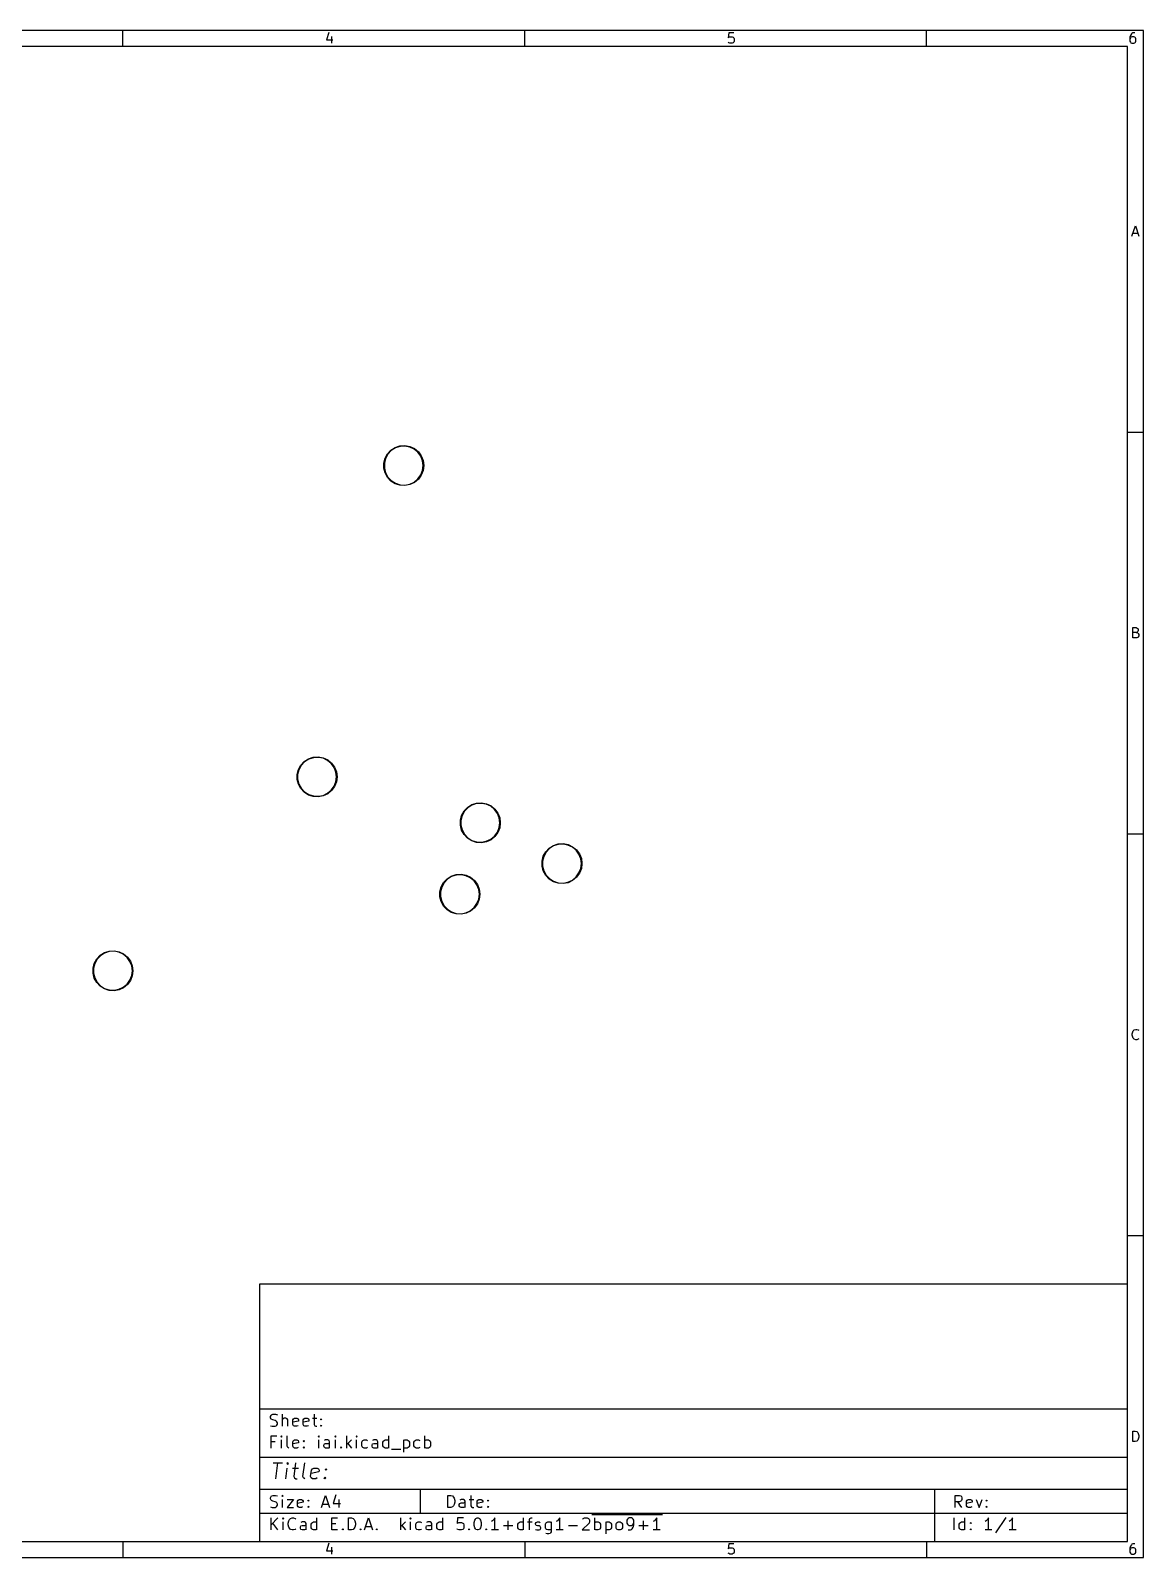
# Model space of a CAD drawing. Extents: x 10 to 287, y -200 to -10.
# Drawn here: x 148.5 to 287, y -200 to -10 of the extents above; entities that cross this region are included whole.
import ezdxf

# ---------------------------------------------------------------- set-up
doc = ezdxf.new("R2010")
doc.units = 0
doc.header["$MEASUREMENT"] = 0
doc.layers.add('BLACK', color=7, linetype='CONTINUOUS')

msp = doc.modelspace()

# ---------------------------------------------------------------- linework, layer by layer
at = {"layer": 'BLACK', "linetype": 'CONTINUOUS'}
for p, q in [((287.002, -10), (10, -10)), ((160, -12), (160, -10)), ((185.632, -10.2262), (185.323, -11.1548)), ((185.323, -11.1548), (186.127, -11.1548)), ((185.942, -10.7214), (185.942, -11.5881)), ((210, -12), (210, -10)), ((235.385, -10.2881), (235.323, -10.9071)), ((235.323, -10.9071), (235.385, -10.8452)), ((236.004, -10.2881), (235.385, -10.2881)), ((235.385, -10.8452), (235.508, -10.7833)), ((235.508, -10.7833), (235.818, -10.7833)), ((235.818, -10.7833), (235.942, -10.8452)), ((235.942, -10.8452), (236.004, -10.9071)), ((236.004, -10.9071), (236.065, -11.031)), ((236.065, -11.3405), (236.004, -11.4643)), ((236.065, -11.031), (236.065, -11.3405)), ((260, -12), (260, -10)), ((285.385, -10.5976), (285.323, -10.8452)), ((285.323, -10.8452), (285.323, -11.3405)), ((285.385, -10.9071), (285.323, -11.031)), ((285.323, -11.3405), (285.385, -11.4643)), ((285.508, -10.4119), (285.385, -10.5976)), ((285.446, -10.8452), (285.385, -10.9071)), ((285.57, -10.7833), (285.446, -10.8452)), ((285.57, -10.35), (285.508, -10.4119)), ((285.694, -10.2881), (285.57, -10.35)), ((285.818, -10.7833), (285.57, -10.7833)), ((285.942, -10.2881), (285.694, -10.2881)), ((285.942, -10.8452), (285.818, -10.7833)), ((286.004, -10.9071), (285.942, -10.8452)), ((286.065, -11.031), (286.004, -10.9071)), ((286.004, -11.4643), (286.065, -11.3405)), ((286.065, -11.3405), (286.065, -11.031)), ((287.002, -200.007), (287.002, -10)), ((285.002, -12), (12, -12)), ((235.385, -11.5262), (235.323, -11.4643)), ((235.508, -11.5881), (235.385, -11.5262)), ((235.818, -11.5881), (235.508, -11.5881)), ((235.942, -11.5262), (235.818, -11.5881)), ((236.004, -11.4643), (235.942, -11.5262)), ((285.002, -198.007), (285.002, -12)), ((285.385, -11.4643), (285.446, -11.5262)), ((285.446, -11.5262), (285.57, -11.5881)), ((285.57, -11.5881), (285.818, -11.5881)), ((285.818, -11.5881), (285.942, -11.5262)), ((285.942, -11.5262), (286.004, -11.4643)), ((285.569, -35.5881), (286.002, -34.2881)), ((285.693, -35.2167), (286.312, -35.2167)), ((286.002, -34.2881), (286.436, -35.5881)), ((287.002, -60), (285.002, -60)), ((192.625, -63.2165), (192.927, -62.6685)), ((192.927, -62.6685), (193.355, -62.2126)), ((193.399, -62.2665), (192.983, -62.7096)), ((193.355, -62.2126), (193.883, -61.8775)), ((193.912, -61.9408), (193.399, -62.2665)), ((193.883, -61.8775), (194.477, -61.6842)), ((194.491, -61.753), (193.912, -61.9408)), ((194.477, -61.6842), (195.102, -61.6449)), ((195.097, -61.7148), (194.491, -61.753)), ((195.694, -61.8287), (195.097, -61.7148)), ((195.102, -61.6449), (195.716, -61.7621)), ((196.244, -62.0875), (195.694, -61.8287)), ((195.716, -61.7621), (196.282, -62.0284)), ((196.713, -62.475), (196.244, -62.0875)), ((196.282, -62.0284), (196.764, -62.4271)), ((197.07, -62.9667), (196.713, -62.475)), ((196.764, -62.4271), (197.131, -62.933)), ((192.47, -63.8223), (192.625, -63.2165)), ((192.47, -64.4477), (192.47, -63.8223)), ((192.625, -65.0535), (192.47, -64.4477)), ((192.69, -63.2423), (192.539, -63.8311)), ((192.539, -63.8311), (192.539, -64.4389)), ((192.539, -64.4389), (192.69, -65.0277)), ((192.983, -62.7096), (192.69, -63.2423)), ((197.294, -63.5319), (197.07, -62.9667)), ((197.131, -62.933), (197.362, -63.5145)), ((197.37, -64.135), (197.294, -63.5319)), ((197.294, -64.7381), (197.37, -64.135)), ((197.362, -63.5145), (197.44, -64.135)), ((197.44, -64.135), (197.362, -64.7555)), ((192.927, -65.6015), (192.625, -65.0535)), ((192.69, -65.0277), (192.983, -65.5604)), ((193.355, -66.0574), (192.927, -65.6015)), ((192.983, -65.5604), (193.399, -66.0035)), ((193.883, -66.3925), (193.355, -66.0574)), ((193.399, -66.0035), (193.912, -66.3292)), ((194.477, -66.5858), (193.883, -66.3925)), ((193.912, -66.3292), (194.491, -66.517)), ((195.097, -66.5552), (195.694, -66.4413)), ((195.694, -66.4413), (196.244, -66.1825)), ((196.282, -66.2416), (195.716, -66.5079)), ((196.244, -66.1825), (196.713, -65.795)), ((196.764, -65.8429), (196.282, -66.2416)), ((196.713, -65.795), (197.07, -65.3033)), ((197.131, -65.337), (196.764, -65.8429)), ((197.07, -65.3033), (197.294, -64.7381)), ((197.362, -64.7555), (197.131, -65.337)), ((195.102, -66.6251), (194.477, -66.5858)), ((194.491, -66.517), (195.097, -66.5552)), ((195.716, -66.5079), (195.102, -66.6251)), ((285.662, -85.5881), (285.662, -84.2881)), ((285.662, -84.2881), (286.095, -84.2881)), ((286.095, -84.9071), (285.662, -84.9071)), ((286.095, -84.2881), (286.219, -84.35)), ((286.219, -84.8452), (286.095, -84.9071)), ((286.095, -84.9071), (286.281, -84.969)), ((286.219, -84.35), (286.281, -84.4119)), ((286.281, -84.7833), (286.219, -84.8452)), ((286.281, -84.4119), (286.343, -84.5357)), ((286.343, -84.6595), (286.281, -84.7833)), ((286.281, -84.969), (286.343, -85.031)), ((286.343, -85.4643), (286.281, -85.5262)), ((286.343, -84.5357), (286.343, -84.6595)), ((286.343, -85.031), (286.405, -85.1548)), ((286.405, -85.3405), (286.343, -85.4643)), ((286.405, -85.1548), (286.405, -85.3405)), ((286.157, -85.5881), (285.662, -85.5881)), ((286.281, -85.5262), (286.157, -85.5881)), ((182.56, -100.948), (183.088, -100.612)), ((183.117, -100.676), (182.604, -101.002)), ((183.088, -100.612), (183.682, -100.419)), ((183.696, -100.488), (183.117, -100.676)), ((183.682, -100.419), (184.307, -100.38)), ((184.302, -100.45), (183.696, -100.488)), ((184.899, -100.564), (184.302, -100.45)), ((184.307, -100.38), (184.921, -100.497)), ((185.449, -100.823), (184.899, -100.564)), ((184.921, -100.497), (185.487, -100.763)), ((181.675, -102.557), (181.83, -101.952)), ((181.675, -103.183), (181.675, -102.557)), ((181.895, -101.977), (181.744, -102.566)), ((181.744, -102.566), (181.744, -103.174)), ((181.83, -101.952), (182.132, -101.403)), ((182.188, -101.445), (181.895, -101.977)), ((182.132, -101.403), (182.56, -100.948)), ((182.604, -101.002), (182.188, -101.445)), ((185.918, -101.21), (185.449, -100.823)), ((185.487, -100.763), (185.969, -101.162)), ((186.275, -101.702), (185.918, -101.21)), ((185.969, -101.162), (186.336, -101.668)), ((186.499, -102.267), (186.275, -101.702)), ((186.336, -101.668), (186.567, -102.25)), ((186.575, -102.87), (186.499, -102.267)), ((186.567, -102.25), (186.645, -102.87)), ((181.83, -103.788), (181.675, -103.183)), ((181.744, -103.174), (181.895, -103.763)), ((182.132, -104.337), (181.83, -103.788)), ((181.895, -103.763), (182.188, -104.295)), ((182.56, -104.792), (182.132, -104.337)), ((182.188, -104.295), (182.604, -104.738)), ((185.918, -104.53), (186.275, -104.038)), ((186.336, -104.072), (185.969, -104.578)), ((186.275, -104.038), (186.499, -103.473)), ((186.567, -103.49), (186.336, -104.072)), ((186.499, -103.473), (186.575, -102.87)), ((186.645, -102.87), (186.567, -103.49)), ((183.088, -105.128), (182.56, -104.792)), ((182.604, -104.738), (183.117, -105.064)), ((183.682, -105.321), (183.088, -105.128)), ((183.117, -105.064), (183.696, -105.252)), ((184.307, -105.36), (183.682, -105.321)), ((183.696, -105.252), (184.302, -105.29)), ((184.302, -105.29), (184.899, -105.176)), ((184.921, -105.243), (184.307, -105.36)), ((184.899, -105.176), (185.449, -104.917)), ((185.487, -104.977), (184.921, -105.243)), ((185.449, -104.917), (185.918, -104.53)), ((185.969, -104.578), (185.487, -104.977)), ((202.88, -106.663), (203.408, -106.327)), ((203.437, -106.391), (202.924, -106.717)), ((203.408, -106.327), (204.002, -106.134)), ((204.016, -106.203), (203.437, -106.391)), ((204.002, -106.134), (204.627, -106.095)), ((204.622, -106.165), (204.016, -106.203)), ((205.219, -106.279), (204.622, -106.165)), ((204.627, -106.095), (205.241, -106.212)), ((205.769, -106.538), (205.219, -106.279)), ((205.241, -106.212), (205.807, -106.478)), ((201.995, -108.272), (202.15, -107.667)), ((201.995, -108.898), (201.995, -108.272)), ((202.215, -107.692), (202.064, -108.281)), ((202.064, -108.281), (202.064, -108.889)), ((202.15, -107.667), (202.452, -107.118)), ((202.508, -107.16), (202.215, -107.692)), ((202.452, -107.118), (202.88, -106.663)), ((202.924, -106.717), (202.508, -107.16)), ((206.238, -106.925), (205.769, -106.538)), ((205.807, -106.478), (206.289, -106.877)), ((206.595, -107.417), (206.238, -106.925)), ((206.289, -106.877), (206.656, -107.383)), ((206.819, -107.982), (206.595, -107.417)), ((206.656, -107.383), (206.887, -107.965)), ((206.895, -108.585), (206.819, -107.982)), ((206.887, -107.965), (206.965, -108.585)), ((202.15, -109.503), (201.995, -108.898)), ((202.064, -108.889), (202.215, -109.478)), ((202.452, -110.052), (202.15, -109.503)), ((202.215, -109.478), (202.508, -110.01)), ((202.88, -110.507), (202.452, -110.052)), ((202.508, -110.01), (202.924, -110.453)), ((206.238, -110.245), (206.595, -109.753)), ((206.656, -109.787), (206.289, -110.293)), ((206.595, -109.753), (206.819, -109.188)), ((206.887, -109.205), (206.656, -109.787)), ((206.819, -109.188), (206.895, -108.585)), ((206.965, -108.585), (206.887, -109.205)), ((287.002, -110), (285.002, -110)), ((203.408, -110.843), (202.88, -110.507)), ((202.924, -110.453), (203.437, -110.779)), ((204.002, -111.036), (203.408, -110.843)), ((203.437, -110.779), (204.016, -110.967)), ((204.627, -111.075), (204.002, -111.036)), ((204.016, -110.967), (204.622, -111.005)), ((204.622, -111.005), (205.219, -110.891)), ((205.241, -110.958), (204.627, -111.075)), ((205.219, -110.891), (205.769, -110.632)), ((205.807, -110.692), (205.241, -110.958)), ((205.769, -110.632), (206.238, -110.245)), ((206.289, -110.293), (205.807, -110.692)), ((212.612, -112.198), (213.04, -111.743)), ((213.084, -111.797), (212.668, -112.24)), ((213.04, -111.743), (213.568, -111.407)), ((213.597, -111.471), (213.084, -111.797)), ((213.568, -111.407), (214.162, -111.214)), ((214.176, -111.283), (213.597, -111.471)), ((214.162, -111.214), (214.787, -111.175)), ((214.782, -111.245), (214.176, -111.283)), ((215.379, -111.359), (214.782, -111.245)), ((214.787, -111.175), (215.401, -111.292)), ((215.929, -111.618), (215.379, -111.359)), ((215.401, -111.292), (215.967, -111.558)), ((216.398, -112.005), (215.929, -111.618)), ((215.967, -111.558), (216.449, -111.957)), ((216.755, -112.497), (216.398, -112.005)), ((216.449, -111.957), (216.816, -112.463)), ((212.155, -113.352), (212.31, -112.747)), ((212.155, -113.978), (212.155, -113.352)), ((212.31, -114.583), (212.155, -113.978)), ((212.375, -112.772), (212.224, -113.361)), ((212.224, -113.361), (212.224, -113.969)), ((212.224, -113.969), (212.375, -114.558)), ((212.31, -112.747), (212.612, -112.198)), ((212.668, -112.24), (212.375, -112.772)), ((216.979, -113.062), (216.755, -112.497)), ((216.816, -112.463), (217.047, -113.045)), ((217.055, -113.665), (216.979, -113.062)), ((216.979, -114.268), (217.055, -113.665)), ((217.047, -113.045), (217.125, -113.665)), ((217.125, -113.665), (217.047, -114.285)), ((199.912, -116.008), (200.34, -115.553)), ((200.384, -115.607), (199.968, -116.05)), ((200.34, -115.553), (200.868, -115.217)), ((200.897, -115.281), (200.384, -115.607)), ((200.868, -115.217), (201.462, -115.024)), ((201.476, -115.093), (200.897, -115.281)), ((201.462, -115.024), (202.087, -114.985)), ((202.082, -115.055), (201.476, -115.093)), ((202.679, -115.169), (202.082, -115.055)), ((202.087, -114.985), (202.701, -115.102)), ((203.229, -115.428), (202.679, -115.169)), ((202.701, -115.102), (203.267, -115.368)), ((203.698, -115.815), (203.229, -115.428)), ((203.267, -115.368), (203.749, -115.767)), ((204.055, -116.307), (203.698, -115.815)), ((203.749, -115.767), (204.116, -116.273)), ((212.612, -115.132), (212.31, -114.583)), ((212.375, -114.558), (212.668, -115.09)), ((213.04, -115.587), (212.612, -115.132)), ((212.668, -115.09), (213.084, -115.533)), ((213.568, -115.923), (213.04, -115.587)), ((213.084, -115.533), (213.597, -115.859)), ((213.597, -115.859), (214.176, -116.047)), ((215.379, -115.971), (215.929, -115.712)), ((215.967, -115.772), (215.401, -116.038)), ((215.929, -115.712), (216.398, -115.325)), ((216.449, -115.373), (215.967, -115.772)), ((216.398, -115.325), (216.755, -114.833)), ((216.816, -114.867), (216.449, -115.373)), ((216.755, -114.833), (216.979, -114.268)), ((217.047, -114.285), (216.816, -114.867)), ((199.455, -117.162), (199.61, -116.557)), ((199.455, -117.788), (199.455, -117.162)), ((199.61, -118.393), (199.455, -117.788)), ((199.675, -116.582), (199.524, -117.171)), ((199.524, -117.171), (199.524, -117.779)), ((199.524, -117.779), (199.675, -118.368)), ((199.61, -116.557), (199.912, -116.008)), ((199.968, -116.05), (199.675, -116.582)), ((204.279, -116.872), (204.055, -116.307)), ((204.116, -116.273), (204.347, -116.855)), ((204.355, -117.475), (204.279, -116.872)), ((204.279, -118.078), (204.355, -117.475)), ((204.347, -116.855), (204.425, -117.475)), ((204.425, -117.475), (204.347, -118.095)), ((214.162, -116.116), (213.568, -115.923)), ((214.787, -116.155), (214.162, -116.116)), ((214.176, -116.047), (214.782, -116.085)), ((214.782, -116.085), (215.379, -115.971)), ((215.401, -116.038), (214.787, -116.155)), ((199.912, -118.942), (199.61, -118.393)), ((199.675, -118.368), (199.968, -118.9)), ((200.34, -119.397), (199.912, -118.942)), ((199.968, -118.9), (200.384, -119.343)), ((200.868, -119.733), (200.34, -119.397)), ((200.384, -119.343), (200.897, -119.669)), ((200.897, -119.669), (201.476, -119.857)), ((202.679, -119.781), (203.229, -119.522)), ((203.267, -119.582), (202.701, -119.848)), ((203.229, -119.522), (203.698, -119.135)), ((203.749, -119.183), (203.267, -119.582)), ((203.698, -119.135), (204.055, -118.643)), ((204.116, -118.677), (203.749, -119.183)), ((204.055, -118.643), (204.279, -118.078)), ((204.347, -118.095), (204.116, -118.677)), ((201.462, -119.926), (200.868, -119.733)), ((202.087, -119.965), (201.462, -119.926)), ((201.476, -119.857), (202.082, -119.895)), ((202.082, -119.895), (202.679, -119.781)), ((202.701, -119.848), (202.087, -119.965)), ((156.732, -125.533), (157.16, -125.078)), ((157.204, -125.132), (156.788, -125.575)), ((157.16, -125.078), (157.688, -124.742)), ((157.717, -124.806), (157.204, -125.132)), ((157.688, -124.742), (158.282, -124.549)), ((158.296, -124.618), (157.717, -124.806)), ((158.282, -124.549), (158.907, -124.51)), ((158.902, -124.58), (158.296, -124.618)), ((159.499, -124.694), (158.902, -124.58)), ((158.907, -124.51), (159.521, -124.627)), ((160.049, -124.953), (159.499, -124.694)), ((159.521, -124.627), (160.087, -124.893)), ((160.518, -125.34), (160.049, -124.953)), ((160.087, -124.893), (160.569, -125.292)), ((160.875, -125.832), (160.518, -125.34)), ((160.569, -125.292), (160.936, -125.798)), ((156.275, -126.687), (156.43, -126.082)), ((156.275, -127.313), (156.275, -126.687)), ((156.495, -126.107), (156.344, -126.696)), ((156.344, -126.696), (156.344, -127.304)), ((156.344, -127.304), (156.495, -127.893)), ((156.43, -126.082), (156.732, -125.533)), ((156.788, -125.575), (156.495, -126.107)), ((161.099, -126.397), (160.875, -125.832)), ((160.936, -125.798), (161.167, -126.38)), ((161.175, -127), (161.099, -126.397)), ((161.099, -127.603), (161.175, -127)), ((161.167, -126.38), (161.245, -127)), ((161.245, -127), (161.167, -127.62)), ((156.43, -127.918), (156.275, -127.313)), ((156.732, -128.467), (156.43, -127.918)), ((156.495, -127.893), (156.788, -128.425)), ((157.16, -128.922), (156.732, -128.467)), ((156.788, -128.425), (157.204, -128.868)), ((157.688, -129.258), (157.16, -128.922)), ((157.204, -128.868), (157.717, -129.194)), ((157.717, -129.194), (158.296, -129.382)), ((159.499, -129.306), (160.049, -129.047)), ((160.087, -129.107), (159.521, -129.373)), ((160.049, -129.047), (160.518, -128.66)), ((160.569, -128.708), (160.087, -129.107)), ((160.518, -128.66), (160.875, -128.168)), ((160.936, -128.202), (160.569, -128.708)), ((160.875, -128.168), (161.099, -127.603)), ((161.167, -127.62), (160.936, -128.202)), ((158.282, -129.451), (157.688, -129.258)), ((158.907, -129.49), (158.282, -129.451)), ((158.296, -129.382), (158.902, -129.42)), ((158.902, -129.42), (159.499, -129.306)), ((159.521, -129.373), (158.907, -129.49)), ((285.6, -134.845), (285.662, -134.598)), ((285.6, -135.031), (285.6, -134.845)), ((285.662, -134.598), (285.724, -134.474)), ((285.724, -134.474), (285.847, -134.35)), ((285.847, -134.35), (286.033, -134.288)), ((286.033, -134.288), (286.157, -134.288)), ((286.157, -134.288), (286.343, -134.35)), ((286.343, -134.35), (286.405, -134.412)), ((285.662, -135.279), (285.6, -135.031)), ((285.724, -135.402), (285.662, -135.279)), ((285.847, -135.526), (285.724, -135.402)), ((286.033, -135.588), (285.847, -135.526)), ((286.157, -135.588), (286.033, -135.588)), ((286.343, -135.526), (286.157, -135.588)), ((286.405, -135.464), (286.343, -135.526)), ((287.002, -160), (285.002, -160)), ((177.002, -166.007), (177.002, -198.007)), ((285.002, -166.007), (177.002, -166.007)), ((285.002, -198.007), (285.002, -166.007)), ((177.002, -181.507), (285.002, -181.507)), ((178.363, -182.471), (178.434, -182.329)), ((178.434, -182.329), (178.506, -182.257)), ((178.506, -182.257), (178.649, -182.186)), ((178.649, -182.186), (179.006, -182.186)), ((179.006, -182.186), (179.22, -182.257)), ((179.863, -183.686), (179.863, -182.186)), ((183.791, -182.186), (183.791, -183.471)), ((178.363, -182.614), (178.363, -182.471)), ((178.434, -182.757), (178.363, -182.614)), ((178.363, -183.614), (178.577, -183.686)), ((178.506, -182.829), (178.434, -182.757)), ((178.649, -182.9), (178.506, -182.829)), ((178.577, -183.686), (178.934, -183.686)), ((178.934, -182.971), (178.649, -182.9)), ((179.077, -183.043), (178.934, -182.971)), ((178.934, -183.686), (179.077, -183.614)), ((179.149, -183.114), (179.077, -183.043)), ((179.077, -183.614), (179.149, -183.543)), ((179.22, -183.257), (179.149, -183.114)), ((179.149, -183.543), (179.22, -183.4)), ((179.22, -183.4), (179.22, -183.257)), ((179.934, -182.757), (179.863, -182.829)), ((180.077, -182.686), (179.934, -182.757)), ((180.291, -182.686), (180.077, -182.686)), ((180.434, -182.757), (180.291, -182.686)), ((180.506, -182.9), (180.434, -182.757)), ((180.506, -183.686), (180.506, -182.9)), ((181.149, -182.9), (181.22, -182.757)), ((181.149, -183.471), (181.149, -182.9)), ((181.863, -183.043), (181.149, -183.186)), ((181.22, -183.614), (181.149, -183.471)), ((181.22, -182.757), (181.363, -182.686)), ((181.363, -183.686), (181.22, -183.614)), ((181.363, -182.686), (181.649, -182.686)), ((181.649, -183.686), (181.363, -183.686)), ((181.649, -182.686), (181.791, -182.757)), ((181.791, -183.614), (181.649, -183.686)), ((181.791, -182.757), (181.863, -182.9)), ((181.863, -182.9), (181.863, -183.043)), ((182.434, -182.9), (182.506, -182.757)), ((182.434, -183.471), (182.434, -182.9)), ((183.149, -183.043), (182.434, -183.186)), ((182.506, -183.614), (182.434, -183.471)), ((182.506, -182.757), (182.649, -182.686)), ((182.649, -183.686), (182.506, -183.614)), ((182.649, -182.686), (182.934, -182.686)), ((182.934, -183.686), (182.649, -183.686)), ((182.934, -182.686), (183.077, -182.757)), ((183.077, -183.614), (182.934, -183.686)), ((183.077, -182.757), (183.149, -182.9)), ((183.149, -182.9), (183.149, -183.043)), ((183.577, -182.686), (184.149, -182.686)), ((183.791, -183.471), (183.863, -183.614)), ((183.863, -183.614), (184.006, -183.686)), ((184.006, -183.686), (184.149, -183.686)), ((184.577, -182.829), (184.649, -182.757)), ((184.649, -182.9), (184.577, -182.829)), ((184.577, -183.614), (184.649, -183.543)), ((184.649, -183.686), (184.577, -183.614)), ((184.649, -182.757), (184.72, -182.829)), ((184.649, -182.757), (184.649, -182.9)), ((184.72, -182.829), (184.649, -182.9)), ((184.649, -183.543), (184.72, -183.614)), ((184.649, -183.543), (184.649, -183.686)), ((184.72, -183.614), (184.649, -183.686)), ((285.662, -185.588), (285.662, -184.288)), ((285.662, -184.288), (285.971, -184.288)), ((285.971, -184.288), (286.157, -184.35)), ((178.434, -186.386), (178.434, -184.886)), ((178.434, -184.886), (179.149, -184.886)), ((178.934, -185.6), (178.434, -185.6)), ((179.72, -184.886), (179.649, -184.957)), ((179.649, -184.957), (179.72, -185.029)), ((179.791, -184.957), (179.72, -184.886)), ((179.72, -184.886), (179.72, -185.029)), ((179.72, -185.029), (179.791, -184.957)), ((179.72, -186.386), (179.72, -185.386)), ((180.434, -186.171), (180.434, -184.886)), ((180.506, -186.314), (180.434, -186.171)), ((181.149, -185.6), (181.22, -185.457)), ((181.149, -186.171), (181.149, -185.6)), ((181.863, -185.743), (181.149, -185.886)), ((181.22, -186.314), (181.149, -186.171)), ((181.22, -185.457), (181.363, -185.386)), ((181.363, -185.386), (181.649, -185.386)), ((181.649, -185.386), (181.791, -185.457)), ((181.791, -185.457), (181.863, -185.6)), ((181.863, -185.6), (181.863, -185.743)), ((182.434, -185.529), (182.506, -185.457)), ((182.506, -185.6), (182.434, -185.529)), ((182.506, -185.457), (182.577, -185.529)), ((182.506, -185.457), (182.506, -185.6)), ((182.577, -185.529), (182.506, -185.6)), ((184.363, -184.886), (184.291, -184.957)), ((184.291, -184.957), (184.363, -185.029)), ((184.434, -184.957), (184.363, -184.886)), ((184.363, -184.886), (184.363, -185.029)), ((184.363, -185.029), (184.434, -184.957)), ((184.363, -186.386), (184.363, -185.386)), ((185.006, -186.029), (185.077, -185.886)), ((185.006, -186.171), (185.006, -186.029)), ((185.077, -186.314), (185.006, -186.171)), ((185.22, -185.386), (185.077, -185.457)), ((185.077, -185.886), (185.22, -185.814)), ((185.506, -185.386), (185.22, -185.386)), ((185.22, -185.814), (185.577, -185.814)), ((185.649, -185.457), (185.506, -185.386)), ((185.577, -185.814), (185.72, -185.743)), ((185.72, -185.6), (185.649, -185.457)), ((185.72, -186.386), (185.72, -185.6)), ((186.434, -184.886), (186.363, -184.957)), ((186.363, -184.957), (186.434, -185.029)), ((186.506, -184.957), (186.434, -184.886)), ((186.434, -184.886), (186.434, -185.029)), ((186.434, -185.029), (186.506, -184.957)), ((186.434, -186.386), (186.434, -185.386)), ((187.863, -186.386), (187.863, -184.886)), ((188.434, -185.386), (187.863, -185.957)), ((188.006, -185.814), (188.434, -186.386)), ((189.077, -184.886), (189.006, -184.957)), ((189.006, -184.957), (189.077, -185.029)), ((189.149, -184.957), (189.077, -184.886)), ((189.077, -184.886), (189.077, -185.029)), ((189.077, -185.029), (189.149, -184.957)), ((189.077, -186.386), (189.077, -185.386)), ((189.72, -185.671), (189.791, -185.529)), ((189.72, -186.1), (189.72, -185.671)), ((189.791, -186.243), (189.72, -186.1)), ((189.791, -185.529), (189.863, -185.457)), ((189.863, -185.457), (190.006, -185.386)), ((190.006, -185.386), (190.291, -185.386)), ((190.291, -185.386), (190.434, -185.457)), ((191.006, -186.029), (191.077, -185.886)), ((191.006, -186.171), (191.006, -186.029)), ((191.077, -186.314), (191.006, -186.171)), ((191.22, -185.386), (191.077, -185.457)), ((191.077, -185.886), (191.22, -185.814)), ((191.506, -185.386), (191.22, -185.386)), ((191.22, -185.814), (191.577, -185.814)), ((191.649, -185.457), (191.506, -185.386)), ((191.577, -185.814), (191.72, -185.743)), ((191.72, -185.6), (191.649, -185.457)), ((191.72, -186.386), (191.72, -185.6)), ((192.363, -185.671), (192.434, -185.529)), ((192.363, -186.1), (192.363, -185.671)), ((192.434, -186.243), (192.363, -186.1)), ((192.434, -185.529), (192.506, -185.457)), ((192.506, -185.457), (192.649, -185.386)), ((192.649, -185.386), (192.934, -185.386)), ((192.934, -185.386), (193.077, -185.457)), ((193.077, -186.386), (193.077, -184.886)), ((194.934, -185.386), (194.934, -186.886)), ((194.934, -185.457), (195.077, -185.386)), ((195.077, -185.386), (195.363, -185.386)), ((195.363, -185.386), (195.506, -185.457)), ((195.506, -185.457), (195.577, -185.529)), ((195.577, -185.529), (195.649, -185.671)), ((195.649, -186.1), (195.577, -186.243)), ((195.649, -185.671), (195.649, -186.1)), ((196.22, -185.671), (196.291, -185.529)), ((196.22, -186.1), (196.22, -185.671)), ((196.291, -186.243), (196.22, -186.1)), ((196.291, -185.529), (196.363, -185.457)), ((196.363, -185.457), (196.506, -185.386)), ((196.506, -185.386), (196.791, -185.386)), ((196.791, -185.386), (196.934, -185.457)), ((197.577, -186.386), (197.577, -184.886)), ((197.577, -185.457), (197.72, -185.386)), ((197.72, -185.386), (198.006, -185.386)), ((198.006, -185.386), (198.149, -185.457)), ((198.149, -185.457), (198.22, -185.529)), ((198.22, -185.529), (198.291, -185.671)), ((198.291, -186.1), (198.22, -186.243)), ((198.291, -185.671), (198.291, -186.1)), ((285.971, -185.588), (285.662, -185.588)), ((286.157, -185.526), (285.971, -185.588)), ((286.157, -184.35), (286.281, -184.474)), ((286.281, -185.402), (286.157, -185.526)), ((286.281, -184.474), (286.343, -184.598)), ((286.343, -185.279), (286.281, -185.402)), ((286.343, -184.598), (286.405, -184.845)), ((286.405, -185.031), (286.343, -185.279)), ((286.405, -184.845), (286.405, -185.031)), ((177.002, -187.507), (285.002, -187.507)), ((180.649, -186.386), (180.506, -186.314)), ((181.363, -186.386), (181.22, -186.314)), ((181.649, -186.386), (181.363, -186.386)), ((181.791, -186.314), (181.649, -186.386)), ((182.434, -186.314), (182.506, -186.243)), ((182.506, -186.386), (182.434, -186.314)), ((182.506, -186.243), (182.577, -186.314)), ((182.506, -186.243), (182.506, -186.386)), ((182.577, -186.314), (182.506, -186.386)), ((185.22, -186.386), (185.077, -186.314)), ((185.577, -186.386), (185.22, -186.386)), ((185.72, -186.314), (185.577, -186.386)), ((187.077, -186.314), (187.149, -186.243)), ((187.149, -186.386), (187.077, -186.314)), ((187.149, -186.243), (187.22, -186.314)), ((187.149, -186.243), (187.149, -186.386)), ((187.22, -186.314), (187.149, -186.386)), ((189.863, -186.314), (189.791, -186.243)), ((190.006, -186.386), (189.863, -186.314)), ((190.291, -186.386), (190.006, -186.386)), ((190.434, -186.314), (190.291, -186.386)), ((191.22, -186.386), (191.077, -186.314)), ((191.577, -186.386), (191.22, -186.386)), ((191.72, -186.314), (191.577, -186.386)), ((192.506, -186.314), (192.434, -186.243)), ((192.649, -186.386), (192.506, -186.314)), ((192.934, -186.386), (192.649, -186.386)), ((193.077, -186.314), (192.934, -186.386)), ((193.434, -186.529), (194.577, -186.529)), ((195.077, -186.386), (194.934, -186.314)), ((195.363, -186.386), (195.077, -186.386)), ((195.506, -186.314), (195.363, -186.386)), ((195.577, -186.243), (195.506, -186.314)), ((196.363, -186.314), (196.291, -186.243)), ((196.506, -186.386), (196.363, -186.314)), ((196.791, -186.386), (196.506, -186.386)), ((196.934, -186.314), (196.791, -186.386)), ((197.72, -186.386), (197.577, -186.314)), ((198.006, -186.386), (197.72, -186.386)), ((198.149, -186.314), (198.006, -186.386)), ((198.22, -186.243), (198.149, -186.314)), ((178.715, -188.212), (179.857, -188.212)), ((179.036, -190.212), (179.286, -188.212)), ((180.274, -190.212), (180.441, -188.879)), ((180.524, -188.212), (180.417, -188.307)), ((180.417, -188.307), (180.5, -188.402)), ((180.524, -188.212), (180.5, -188.402)), ((180.5, -188.402), (180.607, -188.307)), ((180.607, -188.307), (180.524, -188.212)), ((181.107, -188.879), (181.869, -188.879)), ((181.476, -188.212), (181.262, -189.926)), ((181.262, -189.926), (181.334, -190.117)), ((182.405, -189.926), (182.619, -188.212)), ((182.476, -190.117), (182.405, -189.926)), ((183.357, -189.926), (183.453, -189.164)), ((183.429, -190.117), (183.357, -189.926)), ((184.381, -189.355), (183.405, -189.545)), ((183.453, -189.164), (183.572, -188.974)), ((183.572, -188.974), (183.774, -188.879)), ((183.774, -188.879), (184.155, -188.879)), ((184.155, -188.879), (184.334, -188.974)), ((184.334, -188.974), (184.405, -189.164)), ((184.405, -189.164), (184.381, -189.355)), ((185.179, -189.069), (185.286, -188.974)), ((185.262, -189.164), (185.179, -189.069)), ((185.286, -188.974), (185.262, -189.164)), ((185.369, -189.069), (185.262, -189.164)), ((185.286, -188.974), (185.369, -189.069)), ((177.002, -191.507), (285.002, -191.507)), ((181.334, -190.117), (181.512, -190.212)), ((181.512, -190.212), (181.703, -190.212)), ((182.655, -190.212), (182.476, -190.117)), ((183.607, -190.212), (183.429, -190.117)), ((183.988, -190.212), (183.607, -190.212)), ((184.191, -190.117), (183.988, -190.212)), ((185.048, -190.117), (185.155, -190.021)), ((185.131, -190.212), (185.048, -190.117)), ((185.155, -190.021), (185.131, -190.212)), ((185.238, -190.117), (185.131, -190.212)), ((185.155, -190.021), (185.238, -190.117)), ((197.002, -191.507), (197.002, -194.507)), ((261.002, -191.507), (261.002, -198.007)), ((178.363, -192.571), (178.434, -192.429)), ((178.363, -192.714), (178.363, -192.571)), ((178.434, -192.857), (178.363, -192.714)), ((178.363, -193.714), (178.577, -193.786)), ((178.434, -192.429), (178.506, -192.357)), ((178.506, -192.929), (178.434, -192.857)), ((178.506, -192.357), (178.649, -192.286)), ((178.649, -193), (178.506, -192.929)), ((178.577, -193.786), (178.934, -193.786)), ((178.649, -192.286), (179.006, -192.286)), ((178.934, -193.071), (178.649, -193)), ((179.077, -193.143), (178.934, -193.071)), ((178.934, -193.786), (179.077, -193.714)), ((179.006, -192.286), (179.22, -192.357)), ((179.149, -193.214), (179.077, -193.143)), ((179.077, -193.714), (179.149, -193.643)), ((179.22, -193.357), (179.149, -193.214)), ((179.149, -193.643), (179.22, -193.5)), ((179.22, -193.5), (179.22, -193.357)), ((179.863, -192.286), (179.791, -192.357)), ((179.791, -192.357), (179.863, -192.429)), ((179.934, -192.357), (179.863, -192.286)), ((179.863, -192.286), (179.863, -192.429)), ((179.863, -192.429), (179.934, -192.357)), ((179.863, -193.786), (179.863, -192.786)), ((180.434, -192.786), (181.22, -192.786)), ((181.22, -192.786), (180.434, -193.786)), ((180.434, -193.786), (181.22, -193.786)), ((181.72, -193), (181.791, -192.857)), ((181.72, -193.571), (181.72, -193)), ((182.434, -193.143), (181.72, -193.286)), ((181.791, -193.714), (181.72, -193.571)), ((181.791, -192.857), (181.934, -192.786)), ((181.934, -193.786), (181.791, -193.714)), ((181.934, -192.786), (182.22, -192.786)), ((182.22, -193.786), (181.934, -193.786)), ((182.22, -192.786), (182.363, -192.857)), ((182.363, -193.714), (182.22, -193.786)), ((182.363, -192.857), (182.434, -193)), ((182.434, -193), (182.434, -193.143)), ((183.006, -192.929), (183.077, -192.857)), ((183.077, -193), (183.006, -192.929)), ((183.006, -193.714), (183.077, -193.643)), ((183.077, -193.786), (183.006, -193.714)), ((183.077, -192.857), (183.149, -192.929)), ((183.077, -192.857), (183.077, -193)), ((183.149, -192.929), (183.077, -193)), ((183.077, -193.643), (183.149, -193.714)), ((183.077, -193.643), (183.077, -193.786)), ((183.149, -193.714), (183.077, -193.786)), ((184.72, -193.786), (185.22, -192.286)), ((184.863, -193.357), (185.577, -193.357)), ((185.22, -192.286), (185.72, -193.786)), ((186.506, -192.214), (186.149, -193.286)), ((186.149, -193.286), (187.077, -193.286)), ((186.863, -192.786), (186.863, -193.786)), ((200.434, -193.786), (200.434, -192.286)), ((200.434, -192.286), (200.791, -192.286)), ((200.791, -193.786), (200.434, -193.786)), ((200.791, -192.286), (201.006, -192.357)), ((201.006, -193.714), (200.791, -193.786)), ((201.006, -192.357), (201.149, -192.5)), ((201.149, -193.571), (201.006, -193.714)), ((201.149, -192.5), (201.22, -192.643)), ((201.22, -193.429), (201.149, -193.571)), ((201.22, -192.643), (201.291, -192.929)), ((201.291, -193.143), (201.22, -193.429)), ((201.291, -192.929), (201.291, -193.143)), ((201.863, -193.429), (201.934, -193.286)), ((201.863, -193.571), (201.863, -193.429)), ((201.934, -193.714), (201.863, -193.571)), ((202.077, -192.786), (201.934, -192.857)), ((201.934, -193.286), (202.077, -193.214)), ((202.077, -193.786), (201.934, -193.714)), ((202.363, -192.786), (202.077, -192.786)), ((202.077, -193.214), (202.434, -193.214)), ((202.434, -193.786), (202.077, -193.786)), ((202.506, -192.857), (202.363, -192.786)), ((202.434, -193.214), (202.577, -193.143)), ((202.577, -193.714), (202.434, -193.786)), ((202.577, -193), (202.506, -192.857)), ((202.577, -193.786), (202.577, -193)), ((203.077, -192.786), (203.649, -192.786)), ((203.291, -192.286), (203.291, -193.571)), ((203.291, -193.571), (203.363, -193.714)), ((203.363, -193.714), (203.506, -193.786)), ((203.506, -193.786), (203.649, -193.786)), ((204.077, -193), (204.149, -192.857)), ((204.077, -193.571), (204.077, -193)), ((204.791, -193.143), (204.077, -193.286)), ((204.149, -193.714), (204.077, -193.571)), ((204.149, -192.857), (204.291, -192.786)), ((204.291, -193.786), (204.149, -193.714)), ((204.291, -192.786), (204.577, -192.786)), ((204.577, -193.786), (204.291, -193.786)), ((204.577, -192.786), (204.72, -192.857)), ((204.72, -193.714), (204.577, -193.786)), ((204.72, -192.857), (204.791, -193)), ((204.791, -193), (204.791, -193.143)), ((205.363, -192.929), (205.434, -192.857)), ((205.434, -193), (205.363, -192.929)), ((205.363, -193.714), (205.434, -193.643)), ((205.434, -193.786), (205.363, -193.714)), ((205.434, -192.857), (205.506, -192.929)), ((205.434, -192.857), (205.434, -193)), ((205.506, -192.929), (205.434, -193)), ((205.434, -193.643), (205.506, -193.714)), ((205.434, -193.643), (205.434, -193.786)), ((205.506, -193.714), (205.434, -193.786)), ((263.554, -193.786), (263.554, -192.286)), ((263.554, -192.286), (264.126, -192.286)), ((264.126, -193.071), (263.554, -193.071)), ((264.411, -193.786), (263.911, -193.071)), ((264.126, -192.286), (264.269, -192.357)), ((264.269, -193), (264.126, -193.071)), ((264.269, -192.357), (264.34, -192.429)), ((264.34, -192.929), (264.269, -193)), ((264.34, -192.429), (264.411, -192.571)), ((264.411, -192.786), (264.34, -192.929)), ((264.411, -192.571), (264.411, -192.786)), ((264.983, -193), (265.054, -192.857)), ((264.983, -193.571), (264.983, -193)), ((265.697, -193.143), (264.983, -193.286)), ((265.054, -193.714), (264.983, -193.571)), ((265.054, -192.857), (265.197, -192.786)), ((265.197, -193.786), (265.054, -193.714)), ((265.197, -192.786), (265.483, -192.786)), ((265.483, -193.786), (265.197, -193.786)), ((265.483, -192.786), (265.626, -192.857)), ((265.626, -193.714), (265.483, -193.786)), ((265.626, -192.857), (265.697, -193)), ((265.697, -193), (265.697, -193.143)), ((266.197, -192.786), (266.554, -193.786)), ((266.554, -193.786), (266.911, -192.786)), ((267.411, -192.929), (267.483, -192.857)), ((267.483, -193), (267.411, -192.929)), ((267.411, -193.714), (267.483, -193.643)), ((267.483, -193.786), (267.411, -193.714)), ((267.483, -192.857), (267.554, -192.929)), ((267.483, -192.857), (267.483, -193)), ((267.554, -192.929), (267.483, -193)), ((267.483, -193.643), (267.554, -193.714)), ((267.483, -193.643), (267.483, -193.786)), ((267.554, -193.714), (267.483, -193.786)), ((177.002, -194.507), (285.002, -194.507)), ((178.434, -196.586), (178.434, -195.086)), ((179.291, -195.086), (178.434, -195.943)), ((179.934, -195.086), (179.863, -195.157)), ((179.863, -195.157), (179.934, -195.229)), ((180.006, -195.157), (179.934, -195.086)), ((179.934, -195.086), (179.934, -195.229)), ((179.934, -195.229), (180.006, -195.157)), ((179.934, -196.586), (179.934, -195.586)), ((180.577, -195.729), (180.649, -195.443)), ((180.649, -195.443), (180.72, -195.3)), ((180.72, -195.3), (180.863, -195.157)), ((180.863, -195.157), (181.077, -195.086)), ((181.077, -195.086), (181.22, -195.086)), ((181.22, -195.086), (181.434, -195.157)), ((181.434, -195.157), (181.506, -195.229)), ((182.291, -195.586), (182.149, -195.657)), ((182.577, -195.586), (182.291, -195.586)), ((182.72, -195.657), (182.577, -195.586)), ((182.791, -195.8), (182.72, -195.657)), ((183.506, -195.729), (183.577, -195.657)), ((183.577, -195.657), (183.72, -195.586)), ((183.72, -195.586), (184.006, -195.586)), ((184.006, -195.586), (184.149, -195.657)), ((184.149, -196.586), (184.149, -195.086)), ((186.006, -196.586), (186.006, -195.086)), ((186.006, -195.086), (186.72, -195.086)), ((188.077, -196.586), (188.077, -195.086)), ((188.077, -195.086), (188.434, -195.086)), ((188.434, -195.086), (188.649, -195.157)), ((188.649, -195.157), (188.791, -195.3)), ((188.791, -195.3), (188.863, -195.443)), ((188.863, -195.443), (188.934, -195.729)), ((190.077, -196.586), (190.577, -195.086)), ((190.577, -195.086), (191.077, -196.586)), ((194.577, -196.586), (194.577, -195.086)), ((195.149, -195.586), (194.577, -196.157)), ((195.791, -195.086), (195.72, -195.157)), ((195.72, -195.157), (195.791, -195.229)), ((195.863, -195.157), (195.791, -195.086)), ((195.791, -195.086), (195.791, -195.229)), ((195.791, -195.229), (195.863, -195.157)), ((195.791, -196.586), (195.791, -195.586)), ((196.506, -195.729), (196.577, -195.657)), ((196.577, -195.657), (196.72, -195.586)), ((196.72, -195.586), (197.006, -195.586)), ((197.006, -195.586), (197.149, -195.657)), ((197.934, -195.586), (197.791, -195.657)), ((198.22, -195.586), (197.934, -195.586)), ((198.363, -195.657), (198.22, -195.586)), ((198.434, -195.8), (198.363, -195.657)), ((199.149, -195.729), (199.22, -195.657)), ((199.22, -195.657), (199.363, -195.586)), ((199.363, -195.586), (199.649, -195.586)), ((199.649, -195.586), (199.791, -195.657)), ((199.791, -196.586), (199.791, -195.086)), ((201.649, -195.086), (201.577, -195.8)), ((202.363, -195.086), (201.649, -195.086)), ((201.649, -195.729), (201.791, -195.657)), ((201.791, -195.657), (202.149, -195.657)), ((202.149, -195.657), (202.291, -195.729)), ((203.72, -195.657), (203.791, -195.371)), ((203.72, -196.014), (203.72, -195.657)), ((203.791, -195.371), (203.863, -195.229)), ((203.863, -195.229), (203.934, -195.157)), ((203.934, -195.157), (204.077, -195.086)), ((204.077, -195.086), (204.22, -195.086)), ((204.22, -195.086), (204.363, -195.157)), ((204.363, -195.157), (204.434, -195.229)), ((204.434, -195.229), (204.506, -195.371)), ((204.506, -195.371), (204.577, -195.657)), ((204.577, -195.657), (204.577, -196.014)), ((206.006, -195.443), (205.863, -195.514)), ((206.149, -195.3), (206.006, -195.443)), ((206.291, -195.086), (206.149, -195.3)), ((206.291, -196.586), (206.291, -195.086)), ((207.934, -196.586), (207.934, -195.443)), ((209.22, -195.729), (209.291, -195.657)), ((209.291, -195.657), (209.434, -195.586)), ((209.434, -195.586), (209.72, -195.586)), ((209.72, -195.586), (209.863, -195.657)), ((209.863, -196.586), (209.863, -195.086)), ((210.363, -195.586), (210.934, -195.586)), ((210.577, -195.3), (210.649, -195.157)), ((210.577, -196.586), (210.577, -195.3)), ((210.649, -195.157), (210.791, -195.086)), ((210.791, -195.086), (210.934, -195.086)), ((211.363, -195.8), (211.434, -195.657)), ((211.434, -195.657), (211.577, -195.586)), ((211.577, -195.586), (211.791, -195.586)), ((211.791, -195.586), (211.934, -195.657)), ((212.649, -195.729), (212.72, -195.657)), ((212.72, -195.657), (212.863, -195.586)), ((212.863, -195.586), (213.149, -195.586)), ((213.149, -195.586), (213.291, -195.657)), ((213.291, -195.586), (213.291, -196.8)), ((214.077, -195.443), (213.934, -195.514)), ((214.22, -195.3), (214.077, -195.443)), ((214.363, -195.086), (214.22, -195.3)), ((214.363, -196.586), (214.363, -195.086)), ((217.22, -195.229), (217.291, -195.157)), ((217.291, -195.157), (217.434, -195.086)), ((217.434, -195.086), (217.791, -195.086)), ((217.791, -195.086), (217.934, -195.157)), ((217.934, -195.157), (218.006, -195.229)), ((218.006, -195.229), (218.077, -195.371)), ((218.077, -195.514), (218.006, -195.729)), ((218.077, -195.371), (218.077, -195.514)), ((218.363, -194.677), (219.72, -194.677)), ((218.72, -196.586), (218.72, -195.086)), ((218.72, -195.657), (218.863, -195.586)), ((218.863, -195.586), (219.149, -195.586)), ((219.149, -195.586), (219.291, -195.657)), ((219.291, -195.657), (219.363, -195.729)), ((219.72, -194.677), (221.077, -194.677)), ((220.077, -195.586), (220.077, -197.086)), ((220.077, -195.657), (220.22, -195.586)), ((220.22, -195.586), (220.506, -195.586)), ((220.506, -195.586), (220.649, -195.657)), ((220.649, -195.657), (220.72, -195.729)), ((221.077, -194.677), (222.434, -194.677)), ((221.434, -195.729), (221.506, -195.657)), ((221.506, -195.657), (221.649, -195.586)), ((221.649, -195.586), (221.863, -195.586)), ((221.863, -195.586), (222.006, -195.657)), ((222.006, -195.657), (222.077, -195.729)), ((222.434, -194.677), (223.863, -194.677)), ((222.791, -195.229), (222.72, -195.371)), ((222.72, -195.371), (222.72, -195.729)), ((222.863, -195.157), (222.791, -195.229)), ((223.006, -195.086), (222.863, -195.157)), ((223.291, -195.086), (223.006, -195.086)), ((223.434, -195.157), (223.291, -195.086)), ((223.506, -195.229), (223.434, -195.157)), ((223.577, -195.371), (223.506, -195.229)), ((223.577, -195.943), (223.577, -195.371)), ((223.863, -194.677), (225.72, -194.677)), ((224.791, -196.586), (224.791, -195.443)), ((225.72, -194.677), (227.149, -194.677)), ((226.149, -195.443), (226.006, -195.514)), ((226.291, -195.3), (226.149, -195.443)), ((226.434, -195.086), (226.291, -195.3)), ((226.434, -196.586), (226.434, -195.086)), ((263.434, -196.586), (263.434, -195.086)), ((264.149, -195.729), (264.22, -195.657)), ((264.22, -195.657), (264.363, -195.586)), ((264.363, -195.586), (264.649, -195.586)), ((264.649, -195.586), (264.791, -195.657)), ((264.791, -196.586), (264.791, -195.086)), ((265.434, -195.729), (265.506, -195.657)), ((265.506, -195.657), (265.577, -195.729)), ((265.506, -195.657), (265.506, -195.8)), ((267.434, -195.443), (267.291, -195.514)), ((267.577, -195.3), (267.434, -195.443)), ((267.72, -195.086), (267.577, -195.3)), ((267.72, -196.586), (267.72, -195.086)), ((269.863, -195.014), (268.577, -196.943)), ((270.434, -195.443), (270.291, -195.514)), ((270.577, -195.3), (270.434, -195.443)), ((270.72, -195.086), (270.577, -195.3)), ((270.72, -196.586), (270.72, -195.086)), ((179.291, -196.586), (178.649, -195.729)), ((180.577, -195.943), (180.577, -195.729)), ((180.649, -196.229), (180.577, -195.943)), ((180.72, -196.371), (180.649, -196.229)), ((180.863, -196.514), (180.72, -196.371)), ((181.077, -196.586), (180.863, -196.514)), ((181.22, -196.586), (181.077, -196.586)), ((181.434, -196.514), (181.22, -196.586)), ((181.506, -196.443), (181.434, -196.514)), ((182.077, -196.229), (182.149, -196.086)), ((182.077, -196.371), (182.077, -196.229)), ((182.149, -196.514), (182.077, -196.371)), ((182.149, -196.086), (182.291, -196.014)), ((182.291, -196.586), (182.149, -196.514)), ((182.291, -196.014), (182.649, -196.014)), ((182.649, -196.586), (182.291, -196.586)), ((182.649, -196.014), (182.791, -195.943)), ((182.791, -196.514), (182.649, -196.586)), ((182.791, -196.586), (182.791, -195.8)), ((183.434, -195.871), (183.506, -195.729)), ((183.434, -196.3), (183.434, -195.871)), ((183.506, -196.443), (183.434, -196.3)), ((183.577, -196.514), (183.506, -196.443)), ((183.72, -196.586), (183.577, -196.514)), ((184.006, -196.586), (183.72, -196.586)), ((184.149, -196.514), (184.006, -196.586)), ((186.006, -195.8), (186.506, -195.8)), ((186.72, -196.586), (186.006, -196.586)), ((187.291, -196.514), (187.363, -196.443)), ((187.363, -196.586), (187.291, -196.514)), ((187.363, -196.443), (187.434, -196.514)), ((187.363, -196.443), (187.363, -196.586)), ((187.434, -196.514), (187.363, -196.586)), ((188.434, -196.586), (188.077, -196.586)), ((188.649, -196.514), (188.434, -196.586)), ((188.791, -196.371), (188.649, -196.514)), ((188.863, -196.229), (188.791, -196.371)), ((188.934, -195.943), (188.863, -196.229)), ((188.934, -195.729), (188.934, -195.943)), ((189.506, -196.514), (189.577, -196.443)), ((189.577, -196.586), (189.506, -196.514)), ((189.577, -196.443), (189.649, -196.514)), ((189.577, -196.443), (189.577, -196.586)), ((189.649, -196.514), (189.577, -196.586)), ((190.22, -196.157), (190.934, -196.157)), ((191.506, -196.514), (191.577, -196.443)), ((191.577, -196.586), (191.506, -196.514)), ((191.577, -196.443), (191.649, -196.514)), ((191.577, -196.443), (191.577, -196.586)), ((191.649, -196.514), (191.577, -196.586)), ((194.72, -196.014), (195.149, -196.586)), ((196.434, -195.871), (196.506, -195.729)), ((196.434, -196.3), (196.434, -195.871)), ((196.506, -196.443), (196.434, -196.3)), ((196.577, -196.514), (196.506, -196.443)), ((196.72, -196.586), (196.577, -196.514)), ((197.006, -196.586), (196.72, -196.586)), ((197.149, -196.514), (197.006, -196.586)), ((197.72, -196.229), (197.791, -196.086)), ((197.72, -196.371), (197.72, -196.229)), ((197.791, -196.514), (197.72, -196.371)), ((197.791, -196.086), (197.934, -196.014)), ((197.934, -196.586), (197.791, -196.514)), ((197.934, -196.014), (198.291, -196.014)), ((198.291, -196.586), (197.934, -196.586)), ((198.291, -196.014), (198.434, -195.943)), ((198.434, -196.514), (198.291, -196.586)), ((198.434, -196.586), (198.434, -195.8)), ((199.077, -195.871), (199.149, -195.729)), ((199.077, -196.3), (199.077, -195.871)), ((199.149, -196.443), (199.077, -196.3)), ((199.22, -196.514), (199.149, -196.443)), ((199.363, -196.586), (199.22, -196.514)), ((199.649, -196.586), (199.363, -196.586)), ((199.791, -196.514), (199.649, -196.586)), ((201.577, -195.8), (201.649, -195.729)), ((201.649, -196.514), (201.577, -196.443)), ((201.791, -196.586), (201.649, -196.514)), ((202.149, -196.586), (201.791, -196.586)), ((202.291, -196.514), (202.149, -196.586)), ((202.291, -195.729), (202.363, -195.8)), ((202.363, -196.443), (202.291, -196.514)), ((202.363, -195.8), (202.434, -195.943)), ((202.434, -196.3), (202.363, -196.443)), ((202.434, -195.943), (202.434, -196.3)), ((203.006, -196.514), (203.077, -196.443)), ((203.077, -196.586), (203.006, -196.514)), ((203.077, -196.443), (203.149, -196.514)), ((203.077, -196.443), (203.077, -196.586)), ((203.149, -196.514), (203.077, -196.586)), ((203.791, -196.3), (203.72, -196.014)), ((203.863, -196.443), (203.791, -196.3)), ((203.934, -196.514), (203.863, -196.443)), ((204.077, -196.586), (203.934, -196.514)), ((204.22, -196.586), (204.077, -196.586)), ((204.363, -196.514), (204.22, -196.586)), ((204.434, -196.443), (204.363, -196.514)), ((204.506, -196.3), (204.434, -196.443)), ((204.577, -196.014), (204.506, -196.3)), ((205.149, -196.514), (205.22, -196.443)), ((205.22, -196.586), (205.149, -196.514)), ((205.22, -196.443), (205.291, -196.514)), ((205.22, -196.443), (205.22, -196.586)), ((205.291, -196.514), (205.22, -196.586)), ((206.72, -196.586), (205.863, -196.586)), ((207.363, -196.014), (208.506, -196.014)), ((209.149, -195.871), (209.22, -195.729)), ((209.149, -196.3), (209.149, -195.871)), ((209.22, -196.443), (209.149, -196.3)), ((209.291, -196.514), (209.22, -196.443)), ((209.434, -196.586), (209.291, -196.514)), ((209.72, -196.586), (209.434, -196.586)), ((209.863, -196.514), (209.72, -196.586)), ((211.363, -195.871), (211.363, -195.8)), ((211.434, -196.014), (211.363, -195.871)), ((211.363, -196.514), (211.506, -196.586)), ((211.577, -196.086), (211.434, -196.014)), ((211.506, -196.586), (211.791, -196.586)), ((211.791, -196.086), (211.577, -196.086)), ((211.934, -196.157), (211.791, -196.086)), ((211.791, -196.586), (211.934, -196.514)), ((212.006, -196.3), (211.934, -196.157)), ((211.934, -196.514), (212.006, -196.371)), ((212.006, -196.371), (212.006, -196.3)), ((212.577, -195.871), (212.649, -195.729)), ((212.577, -196.3), (212.577, -195.871)), ((212.649, -196.443), (212.577, -196.3)), ((212.72, -196.514), (212.649, -196.443)), ((212.791, -197.086), (212.649, -197.014)), ((212.863, -196.586), (212.72, -196.514)), ((213.006, -197.086), (212.791, -197.086)), ((213.149, -196.586), (212.863, -196.586)), ((213.149, -197.014), (213.006, -197.086)), ((213.291, -196.514), (213.149, -196.586)), ((213.22, -196.943), (213.149, -197.014)), ((213.291, -196.8), (213.22, -196.943)), ((214.791, -196.586), (213.934, -196.586)), ((215.434, -196.014), (216.577, -196.014)), ((218.006, -195.729), (217.149, -196.586)), ((217.149, -196.586), (218.077, -196.586)), ((218.863, -196.586), (218.72, -196.514)), ((219.149, -196.586), (218.863, -196.586)), ((219.291, -196.514), (219.149, -196.586)), ((219.363, -196.443), (219.291, -196.514)), ((219.363, -195.729), (219.434, -195.871)), ((219.434, -196.3), (219.363, -196.443)), ((219.434, -195.871), (219.434, -196.3)), ((220.22, -196.586), (220.077, -196.514)), ((220.506, -196.586), (220.22, -196.586)), ((220.649, -196.514), (220.506, -196.586)), ((220.72, -196.443), (220.649, -196.514)), ((220.72, -195.729), (220.791, -195.871)), ((220.791, -196.3), (220.72, -196.443)), ((220.791, -195.871), (220.791, -196.3)), ((221.363, -195.871), (221.434, -195.729)), ((221.363, -196.3), (221.363, -195.871)), ((221.434, -196.443), (221.363, -196.3)), ((221.506, -196.514), (221.434, -196.443)), ((221.649, -196.586), (221.506, -196.514)), ((221.863, -196.586), (221.649, -196.586)), ((222.006, -196.514), (221.863, -196.586)), ((222.077, -196.443), (222.006, -196.514)), ((222.077, -195.729), (222.149, -195.871)), ((222.149, -196.3), (222.077, -196.443)), ((222.149, -195.871), (222.149, -196.3)), ((222.72, -195.729), (222.791, -195.871)), ((222.791, -195.871), (222.863, -195.943)), ((222.863, -195.943), (223.006, -196.014)), ((222.863, -196.586), (223.149, -196.586)), ((223.006, -196.014), (223.291, -196.014)), ((223.149, -196.586), (223.291, -196.514)), ((223.291, -196.014), (223.434, -195.943)), ((223.291, -196.514), (223.363, -196.443)), ((223.363, -196.443), (223.506, -196.229)), ((223.434, -195.943), (223.506, -195.871)), ((223.506, -195.871), (223.577, -195.729)), ((223.506, -196.229), (223.577, -195.943)), ((224.22, -196.014), (225.363, -196.014)), ((226.863, -196.586), (226.006, -196.586)), ((264.077, -195.871), (264.149, -195.729)), ((264.077, -196.3), (264.077, -195.871)), ((264.149, -196.443), (264.077, -196.3)), ((264.22, -196.514), (264.149, -196.443)), ((264.363, -196.586), (264.22, -196.514)), ((264.649, -196.586), (264.363, -196.586)), ((264.791, -196.514), (264.649, -196.586)), ((265.506, -195.8), (265.434, -195.729)), ((265.434, -196.514), (265.506, -196.443)), ((265.506, -196.586), (265.434, -196.514)), ((265.577, -195.729), (265.506, -195.8)), ((265.506, -196.443), (265.577, -196.514)), ((265.506, -196.443), (265.506, -196.586)), ((265.577, -196.514), (265.506, -196.586)), ((268.149, -196.586), (267.291, -196.586)), ((271.149, -196.586), (270.291, -196.586)), ((12, -198.007), (285.002, -198.007)), ((160, -198.007), (160, -200.007)), ((177.002, -198.007), (285.002, -198.007)), ((185.632, -198.233), (185.323, -199.162)), ((185.323, -199.162), (186.127, -199.162)), ((185.942, -198.729), (185.942, -199.595)), ((210, -198.007), (210, -200.007)), ((235.385, -198.295), (235.323, -198.914)), ((235.323, -198.914), (235.385, -198.852)), ((235.385, -199.533), (235.323, -199.471)), ((236.004, -198.295), (235.385, -198.295)), ((235.385, -198.852), (235.508, -198.791)), ((235.508, -198.791), (235.818, -198.791)), ((235.818, -198.791), (235.942, -198.852)), ((235.942, -198.852), (236.004, -198.914)), ((236.004, -199.471), (235.942, -199.533)), ((236.004, -198.914), (236.065, -199.038)), ((236.065, -199.348), (236.004, -199.471)), ((236.065, -199.038), (236.065, -199.348)), ((260, -198.007), (260, -200.007)), ((285.385, -198.605), (285.323, -198.852)), ((285.323, -198.852), (285.323, -199.348)), ((285.385, -198.914), (285.323, -199.038)), ((285.323, -199.348), (285.385, -199.471)), ((285.508, -198.419), (285.385, -198.605)), ((285.446, -198.852), (285.385, -198.914)), ((285.385, -199.471), (285.446, -199.533)), ((285.57, -198.791), (285.446, -198.852)), ((285.57, -198.357), (285.508, -198.419)), ((285.694, -198.295), (285.57, -198.357)), ((285.818, -198.791), (285.57, -198.791)), ((285.942, -198.295), (285.694, -198.295)), ((285.942, -198.852), (285.818, -198.791)), ((286.004, -198.914), (285.942, -198.852)), ((285.942, -199.533), (286.004, -199.471)), ((286.065, -199.038), (286.004, -198.914)), ((286.004, -199.471), (286.065, -199.348)), ((286.065, -199.348), (286.065, -199.038)), ((10, -200.007), (287.002, -200.007)), ((235.508, -199.595), (235.385, -199.533)), ((235.818, -199.595), (235.508, -199.595)), ((235.942, -199.533), (235.818, -199.595)), ((285.446, -199.533), (285.57, -199.595)), ((285.57, -199.595), (285.818, -199.595)), ((285.818, -199.595), (285.942, -199.533))]:
    msp.add_line(p, q, dxfattribs=at)

doc.saveas('drawing.dxf')
